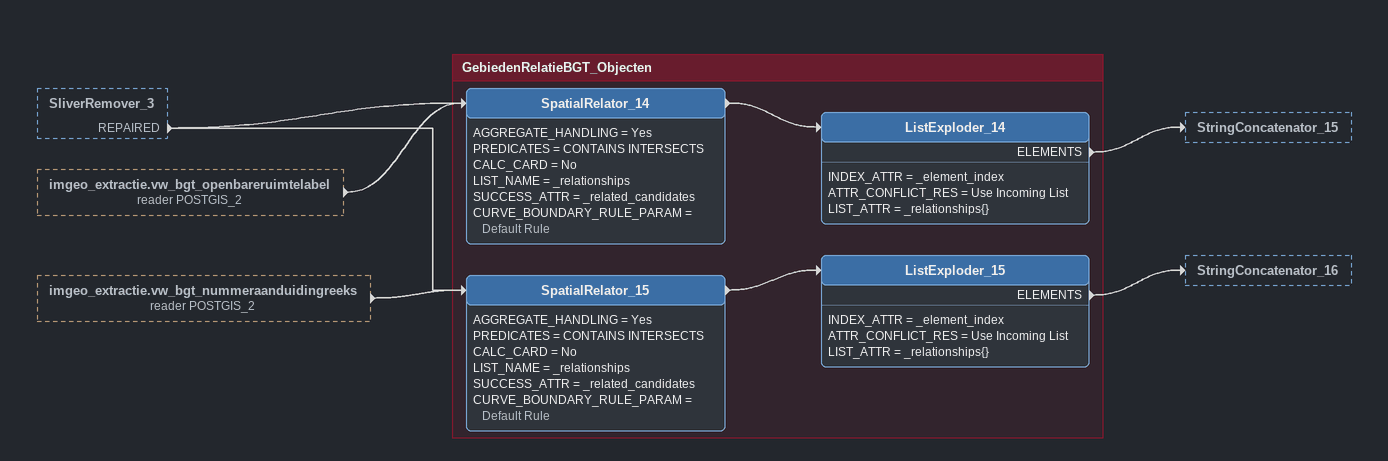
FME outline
SliverRemover_3 [outside]
    REPAIRED -> SpatialRelator_14
    REPAIRED -> SpatialRelator_15
imgeo_extractie.vw_bgt_openbareruimtelabel (reader POSTGIS_2) [outside]
    -> SpatialRelator_14
imgeo_extractie.vw_bgt_nummeraanduidingreeks (reader POSTGIS_2) [outside]
    -> SpatialRelator_15

Bookmark: GebiedenRelatieBGT_Objecten
SpatialRelator_14
    AGGREGATE_HANDLING = Yes
    PREDICATES = CONTAINS INTERSECTS
    CALC_CARD = No
    LIST_NAME = _relationships
    SUCCESS_ATTR = _related_candidates
    CURVE_BOUNDARY_RULE_PARAM = Default Rule
    -> ListExploder_14
ListExploder_14
    INDEX_ATTR = _element_index
    ATTR_CONFLICT_RES = Use Incoming List
    LIST_ATTR = _relationships{}
    ELEMENTS -> StringConcatenator_15
SpatialRelator_15
    AGGREGATE_HANDLING = Yes
    PREDICATES = CONTAINS INTERSECTS
    CALC_CARD = No
    LIST_NAME = _relationships
    SUCCESS_ATTR = _related_candidates
    CURVE_BOUNDARY_RULE_PARAM = Default Rule
    -> ListExploder_15
ListExploder_15
    INDEX_ATTR = _element_index
    ATTR_CONFLICT_RES = Use Incoming List
    LIST_ATTR = _relationships{}
    ELEMENTS -> StringConcatenator_16
